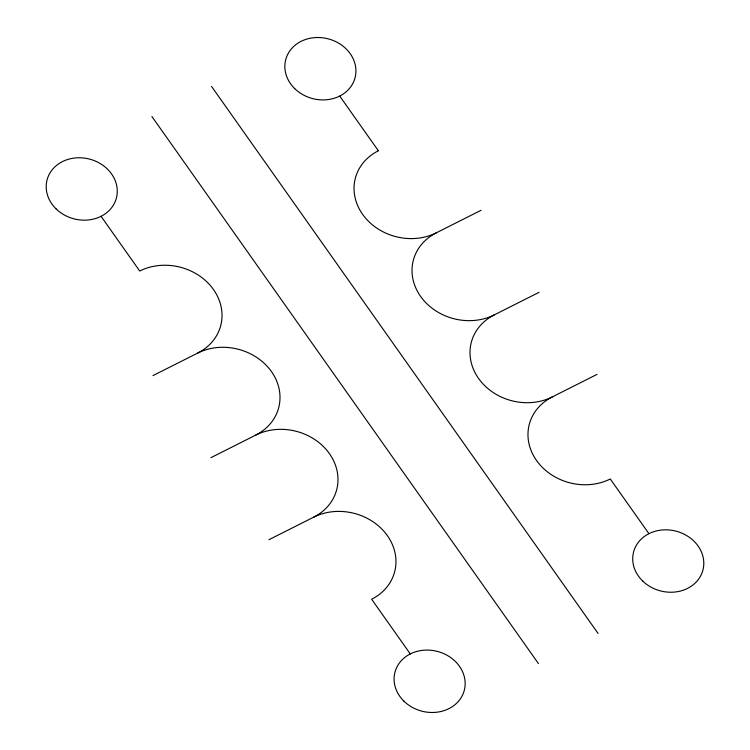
<?xml version="1.0" encoding="UTF-8"?>
<svg xmlns="http://www.w3.org/2000/svg" width="750" height="750" viewBox="0 0 750 750"><rect width="100%" height="100%" fill="white"/><g stroke="black" fill="none" stroke-linecap="round" stroke-linejoin="round"><path stroke-width="1.12" d="M152.953 375.619L197.7 353.072A53.756 46.312 14.5 0 1 271.434 371.55A53.756 46.312 14.5 0 1 255.684 435.122L210.928 457.678M378.366 150.759A53.747 46.312 14.5 0 0 362.606 214.331A53.747 46.312 14.5 0 0 436.341 232.809L481.087 210.272M436.35 232.819A53.747 46.312 14.5 0 0 420.581 296.391A53.747 46.312 14.5 0 0 494.316 314.869L539.062 292.322M268.912 539.728L313.65 517.181A53.756 46.312 14.5 0 1 387.394 535.659A53.756 46.312 14.5 0 1 371.634 599.231L410.287 653.934M494.325 314.869A53.747 46.312 14.5 0 0 478.566 378.441A53.747 46.312 14.5 0 0 552.3 396.919L597.047 374.372M339.713 96.056L378.366 150.759M648.928 533.681L610.275 478.978A53.747 46.312 14.5 0 1 536.541 460.5A53.747 46.312 14.5 0 1 552.3 396.919M211.566 86.456L598.088 633.478M151.903 116.513L538.425 663.544M101.062 216.319L139.716 271.022A53.756 46.312 14.5 0 1 213.45 289.491A53.756 46.312 14.5 0 1 197.7 353.072M255.675 435.122A53.756 46.312 14.5 0 1 329.409 453.6A53.756 46.312 14.5 0 1 313.659 517.181M294.75 88.641A35.831 30.872 14.5 0 0 354.525 79.538A35.831 30.872 14.5 0 0 311.878 37.95A35.831 30.872 14.5 0 0 294.75 88.641M642.619 580.969A35.841 30.881 14.5 0 0 702.403 571.856A35.841 30.881 14.5 0 0 659.747 530.269A35.841 30.881 14.5 0 0 642.619 580.969M56.109 208.903A35.831 30.872 14.5 0 0 115.875 199.791A35.831 30.872 14.5 0 0 73.238 158.203A35.831 30.872 14.5 0 0 56.109 208.903M403.978 701.222A35.841 30.881 14.5 0 0 463.753 692.119A35.841 30.881 14.5 0 0 421.106 650.522A35.841 30.881 14.5 0 0 403.978 701.222"/></g></svg>
